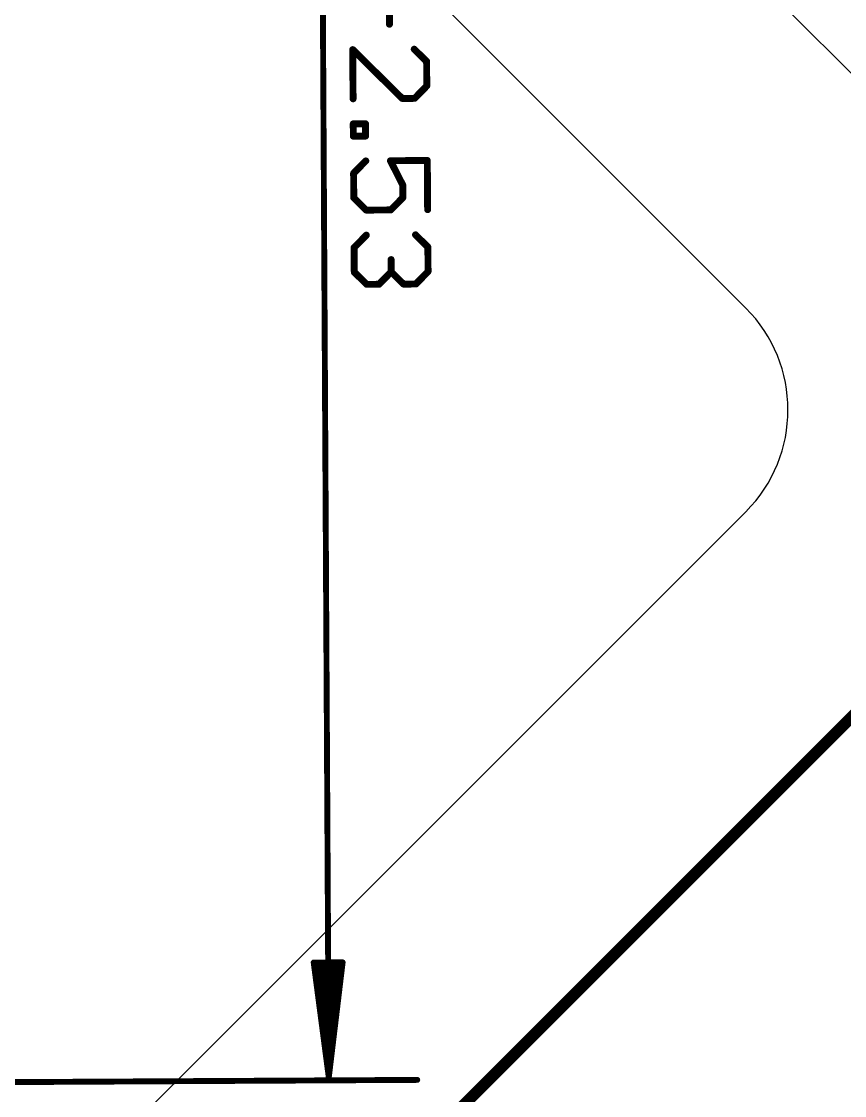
# Model space of a CAD drawing. Extents: x -76 to 580, y -41 to 95.
# Drawn here: x 517.66 to 535.81, y -8.36 to 15.32 of the extents above; entities that cross this region are included whole.
import ezdxf

# ---------------------------------------------------------------- set-up
doc = ezdxf.new("R2010")
doc.units = 0
for name, color, linetype in [('1', 22, 'CONTINUOUS'), ('20', 7, 'CONTINUOUS'), ('57', 253, 'CONTINUOUS')]:
    doc.layers.add(name, color=color, linetype=linetype)

msp = doc.modelspace()

# ---------------------------------------------------------------- linework, layer by layer
at = {"layer": '1', "const_width": 0.254}
msp.add_lwpolyline([(507.7027, -28.2843), (567.0996, 31.1127)], dxfattribs=at)
at = {"layer": '20'}
for points, const_width in [([(524.4401, -7.9645), (524.2059, 34.4372)], 0.13), ([(525.7702, 16.3382), (525.7778, 15.2535)], 0.1524), ([(524.9757, 13.6107), (524.9681, 14.6954)], 0.1524), ([(524.9681, 14.6954), (526.0603, 13.6183)], 0.1524), ([(526.597, 14.4356), (526.3239, 14.7048)], 0.1524), ([(526.6008, 13.8932), (526.597, 14.4356)], 0.1524), ([(526.3315, 13.6202), (526.6008, 13.8932)], 0.1524), ([(526.0603, 13.6183), (526.3315, 13.6202)], 0.1524), ([(524.9796, 13.0582), (525.2507, 13.0601)], 0.1524), ([(524.9815, 12.7871), (524.9796, 13.0582)], 0.1524), ([(525.2507, 13.0601), (525.2526, 12.789)], 0.1524), ([(525.2526, 12.789), (524.9815, 12.7871)], 0.1524), ([(524.9872, 11.9685), (525.2564, 12.2416)], 0.1524), ([(526.6122, 12.251), (525.7988, 12.2454)], 0.1524), ([(525.7988, 12.2454), (526.0737, 11.7049)], 0.1524), ([(526.6198, 11.1664), (526.6122, 12.251)], 0.1524), ([(524.991, 11.4262), (524.9872, 11.9685)], 0.1524), ([(526.0737, 11.7049), (526.0756, 11.4338)], 0.1524), ([(525.264, 11.1569), (524.991, 11.4262)], 0.1524), ([(526.0756, 11.4338), (525.8063, 11.1607)], 0.1524), ([(525.8063, 11.1607), (525.264, 11.1569)], 0.1524), ([(524.9986, 10.3314), (525.2679, 10.6045)], 0.1524), ([(526.3525, 10.612), (526.6255, 10.3428)], 0.1524), ([(526.6255, 10.3428), (526.6293, 9.8004)], 0.1524), ([(525.0024, 9.7891), (524.9986, 10.3314)], 0.1524), ([(525.8159, 9.7948), (525.814, 10.0659)], 0.1524), ([(525.2754, 9.5198), (525.0024, 9.7891)], 0.1524), ([(525.8159, 9.7948), (525.5466, 9.5217)], 0.1524), ([(526.0889, 9.5255), (525.8159, 9.7948)], 0.1524), ([(526.6293, 9.8004), (526.3601, 9.5274)], 0.1524), ([(525.5466, 9.5217), (525.2754, 9.5198)], 0.1524), ([(526.3601, 9.5274), (526.0889, 9.5255)], 0.1524), ([(524.7453, -5.4278), (524.1069, -5.4313)], 0.13), ([(524.1069, -5.4313), (524.4401, -7.9645)], 0.13), ([(524.1661, -5.431), (524.4401, -7.9645)], 0.13), ([(524.2961, -5.4303), (524.4401, -7.9645)], 0.13), ([(524.4401, -7.9645), (524.7453, -5.4278)], 0.13), ([(524.4401, -7.9645), (524.6861, -5.4281)], 0.13), ([(524.4401, -7.9645), (524.5561, -5.4288)], 0.13), ([(505.9349, -8.1317), (526.3904, -8.0188)], 0.13)]:
    msp.add_lwpolyline(points, dxfattribs=dict(at, const_width=const_width))
for points, const_width in [([(525.7397, 15.2533, 1), (525.8159, 15.2538)], 0.0762), ([(525.0062, 14.6956, 1), (524.93, 14.6951)], 0.0762), ([(524.9949, 14.7225, 1), (524.9414, 14.6682)], 0.0762), ([(526.3507, 14.732, 1), (526.2972, 14.6777)], 0.0762), ([(526.6351, 14.4358, 1), (526.5589, 14.4353)], 0.0762), ([(526.5702, 14.4084, 1), (526.6237, 14.4627)], 0.0762), ([(526.5627, 13.893, 1), (526.6389, 13.8935)], 0.0762), ([(526.6279, 13.8665, 1), (526.5736, 13.92)], 0.0762), ([(524.9376, 13.6105, 1), (525.0138, 13.611)], 0.0762), ([(526.0601, 13.6564, 1), (526.0606, 13.5802)], 0.0762), ([(526.0336, 13.5912, 1), (526.0871, 13.6454)], 0.0762), ([(526.3044, 13.6469, 1), (526.3586, 13.5934)], 0.0762), ([(526.3318, 13.5821, 1), (526.3312, 13.6583)], 0.0762), ([(524.9793, 13.0963, 1), (524.9798, 13.0201)], 0.0762), ([(525.0177, 13.0585, 1), (524.9415, 13.058)], 0.0762), ([(525.2888, 13.0604, 1), (525.2126, 13.0599)], 0.0762), ([(525.251, 13.022, 1), (525.2505, 13.0982)], 0.0762), ([(524.9812, 12.8252, 1), (524.9817, 12.749)], 0.0762), ([(524.9434, 12.7868, 1), (525.0196, 12.7874)], 0.0762), ([(525.2145, 12.7887, 1), (525.2907, 12.7892)], 0.0762), ([(525.2529, 12.7509, 1), (525.2523, 12.8271)], 0.0762), ([(525.2836, 12.2148, 1), (525.2293, 12.2683)], 0.0762), ([(525.7985, 12.2835, 1), (525.799, 12.2073)], 0.0762), ([(525.8327, 12.2626, 1), (525.7648, 12.2281)], 0.0762), ([(526.6503, 12.2513, 1), (526.5741, 12.2508)], 0.0762), ([(526.6125, 12.2129, 1), (526.612, 12.2891)], 0.0762), ([(524.96, 11.9953, 1), (525.0143, 11.9418)], 0.0762), ([(525.0253, 11.9688, 1), (524.9491, 11.9683)], 0.0762), ([(526.1118, 11.7052, 1), (526.0356, 11.7047)], 0.0762), ([(526.0397, 11.6877, 1), (526.1077, 11.7222)], 0.0762), ([(525.0177, 11.4533, 1), (524.9642, 11.3991)], 0.0762), ([(524.9529, 11.4259, 1), (525.0291, 11.4265)], 0.0762), ([(526.0375, 11.4335, 1), (526.1137, 11.434)], 0.0762), ([(526.1027, 11.407, 1), (526.0485, 11.4605)], 0.0762), ([(525.2637, 11.195, 1), (525.2643, 11.1188)], 0.0762), ([(525.2373, 11.1298, 1), (525.2908, 11.1841)], 0.0762), ([(525.7792, 11.1875, 1), (525.8335, 11.134)], 0.0762), ([(525.8066, 11.1226, 1), (525.8061, 11.1988)], 0.0762), ([(526.5817, 11.1661, 1), (526.6579, 11.1667)], 0.0762), ([(525.295, 10.5777, 1), (525.2407, 10.6312)], 0.0762), ([(526.3793, 10.6392, 1), (526.3257, 10.5849)], 0.0762), ([(526.6636, 10.343, 1), (526.5875, 10.3425)], 0.0762), ([(525.0367, 10.3317, 1), (524.9605, 10.3311)], 0.0762), ([(524.9715, 10.3582, 1), (525.0257, 10.3047)], 0.0762), ([(526.5988, 10.3156, 1), (526.6523, 10.3699)], 0.0762), ([(525.8521, 10.0662, 1), (525.7759, 10.0657)], 0.0762), ([(525.0291, 9.8162, 1), (524.9756, 9.762)], 0.0762), ([(524.9643, 9.7888, 1), (525.0405, 9.7894)], 0.0762), ([(525.8426, 9.8219, 1), (525.7891, 9.7676)], 0.0762), ([(525.7778, 9.7945, 1), (525.854, 9.795)], 0.0762), ([(525.843, 9.768, 1), (525.7887, 9.8215)], 0.0762), ([(526.5912, 9.8002, 1), (526.6674, 9.8007)], 0.0762), ([(526.6565, 9.7737, 1), (526.6022, 9.8272)], 0.0762), ([(525.2752, 9.5579, 1), (525.2757, 9.4817)], 0.0762), ([(525.2487, 9.4927, 1), (525.3022, 9.547)], 0.0762), ([(525.5195, 9.5485, 1), (525.5737, 9.495)], 0.0762), ([(525.5469, 9.4836, 1), (525.5463, 9.5598)], 0.0762), ([(526.0886, 9.5636, 1), (526.0892, 9.4874)], 0.0762), ([(526.0622, 9.4984, 1), (526.1157, 9.5526)], 0.0762), ([(526.3329, 9.5541, 1), (526.3872, 9.5006)], 0.0762), ([(526.3603, 9.4893, 1), (526.3598, 9.5655)], 0.0762), ([(524.1067, -5.3988, 1), (524.107, -5.4638)], 0.065), ([(524.1391, -5.4271, 1), (524.0746, -5.4356)], 0.065), ([(524.1984, -5.4275, 1), (524.1338, -5.4345)], 0.065), ([(524.3285, -5.4284, 1), (524.2636, -5.4321)], 0.065), ([(524.5885, -5.4303, 1), (524.5236, -5.4274)], 0.065), ([(524.7184, -5.4313, 1), (524.6537, -5.425)], 0.065), ([(524.7776, -5.4317, 1), (524.7131, -5.4239)], 0.065), ([(524.7455, -5.4603, 1), (524.7451, -5.3953)], 0.065), ([(524.4077, -7.9614, 1), (524.4724, -7.9677)], 0.065), ([(524.4078, -7.9606, 1), (524.4724, -7.9684)], 0.065), ([(524.4076, -7.9664, 1), (524.4725, -7.9627)], 0.065), ([(524.4076, -7.963, 1), (524.4726, -7.966)], 0.065), ([(524.4076, -7.9647, 1), (524.4726, -7.9643)], 0.065), ([(524.4078, -7.968, 1), (524.4724, -7.961)], 0.065), ([(524.4079, -7.9688, 1), (524.4723, -7.9603)], 0.065), ([(526.3906, -8.0512, 1), (526.3902, -7.9863)], 0.065)]:
    msp.add_lwpolyline(points, format="xyb", dxfattribs=dict(at, const_width=const_width))
at = {"layer": '57'}
for p, q in [((533.6358, 8.9979), (496.1768, 46.4569)), ((546.3284, 3.8007), (523.259, 26.8701)), ((510.0538, -19.0742), (533.6358, 4.5078))]:
    msp.add_line(p, q, dxfattribs=at)
msp.add_arc((531.3907, 6.7529), 3.175, 315, 45, dxfattribs=at)

doc.saveas('drawing.dxf')
